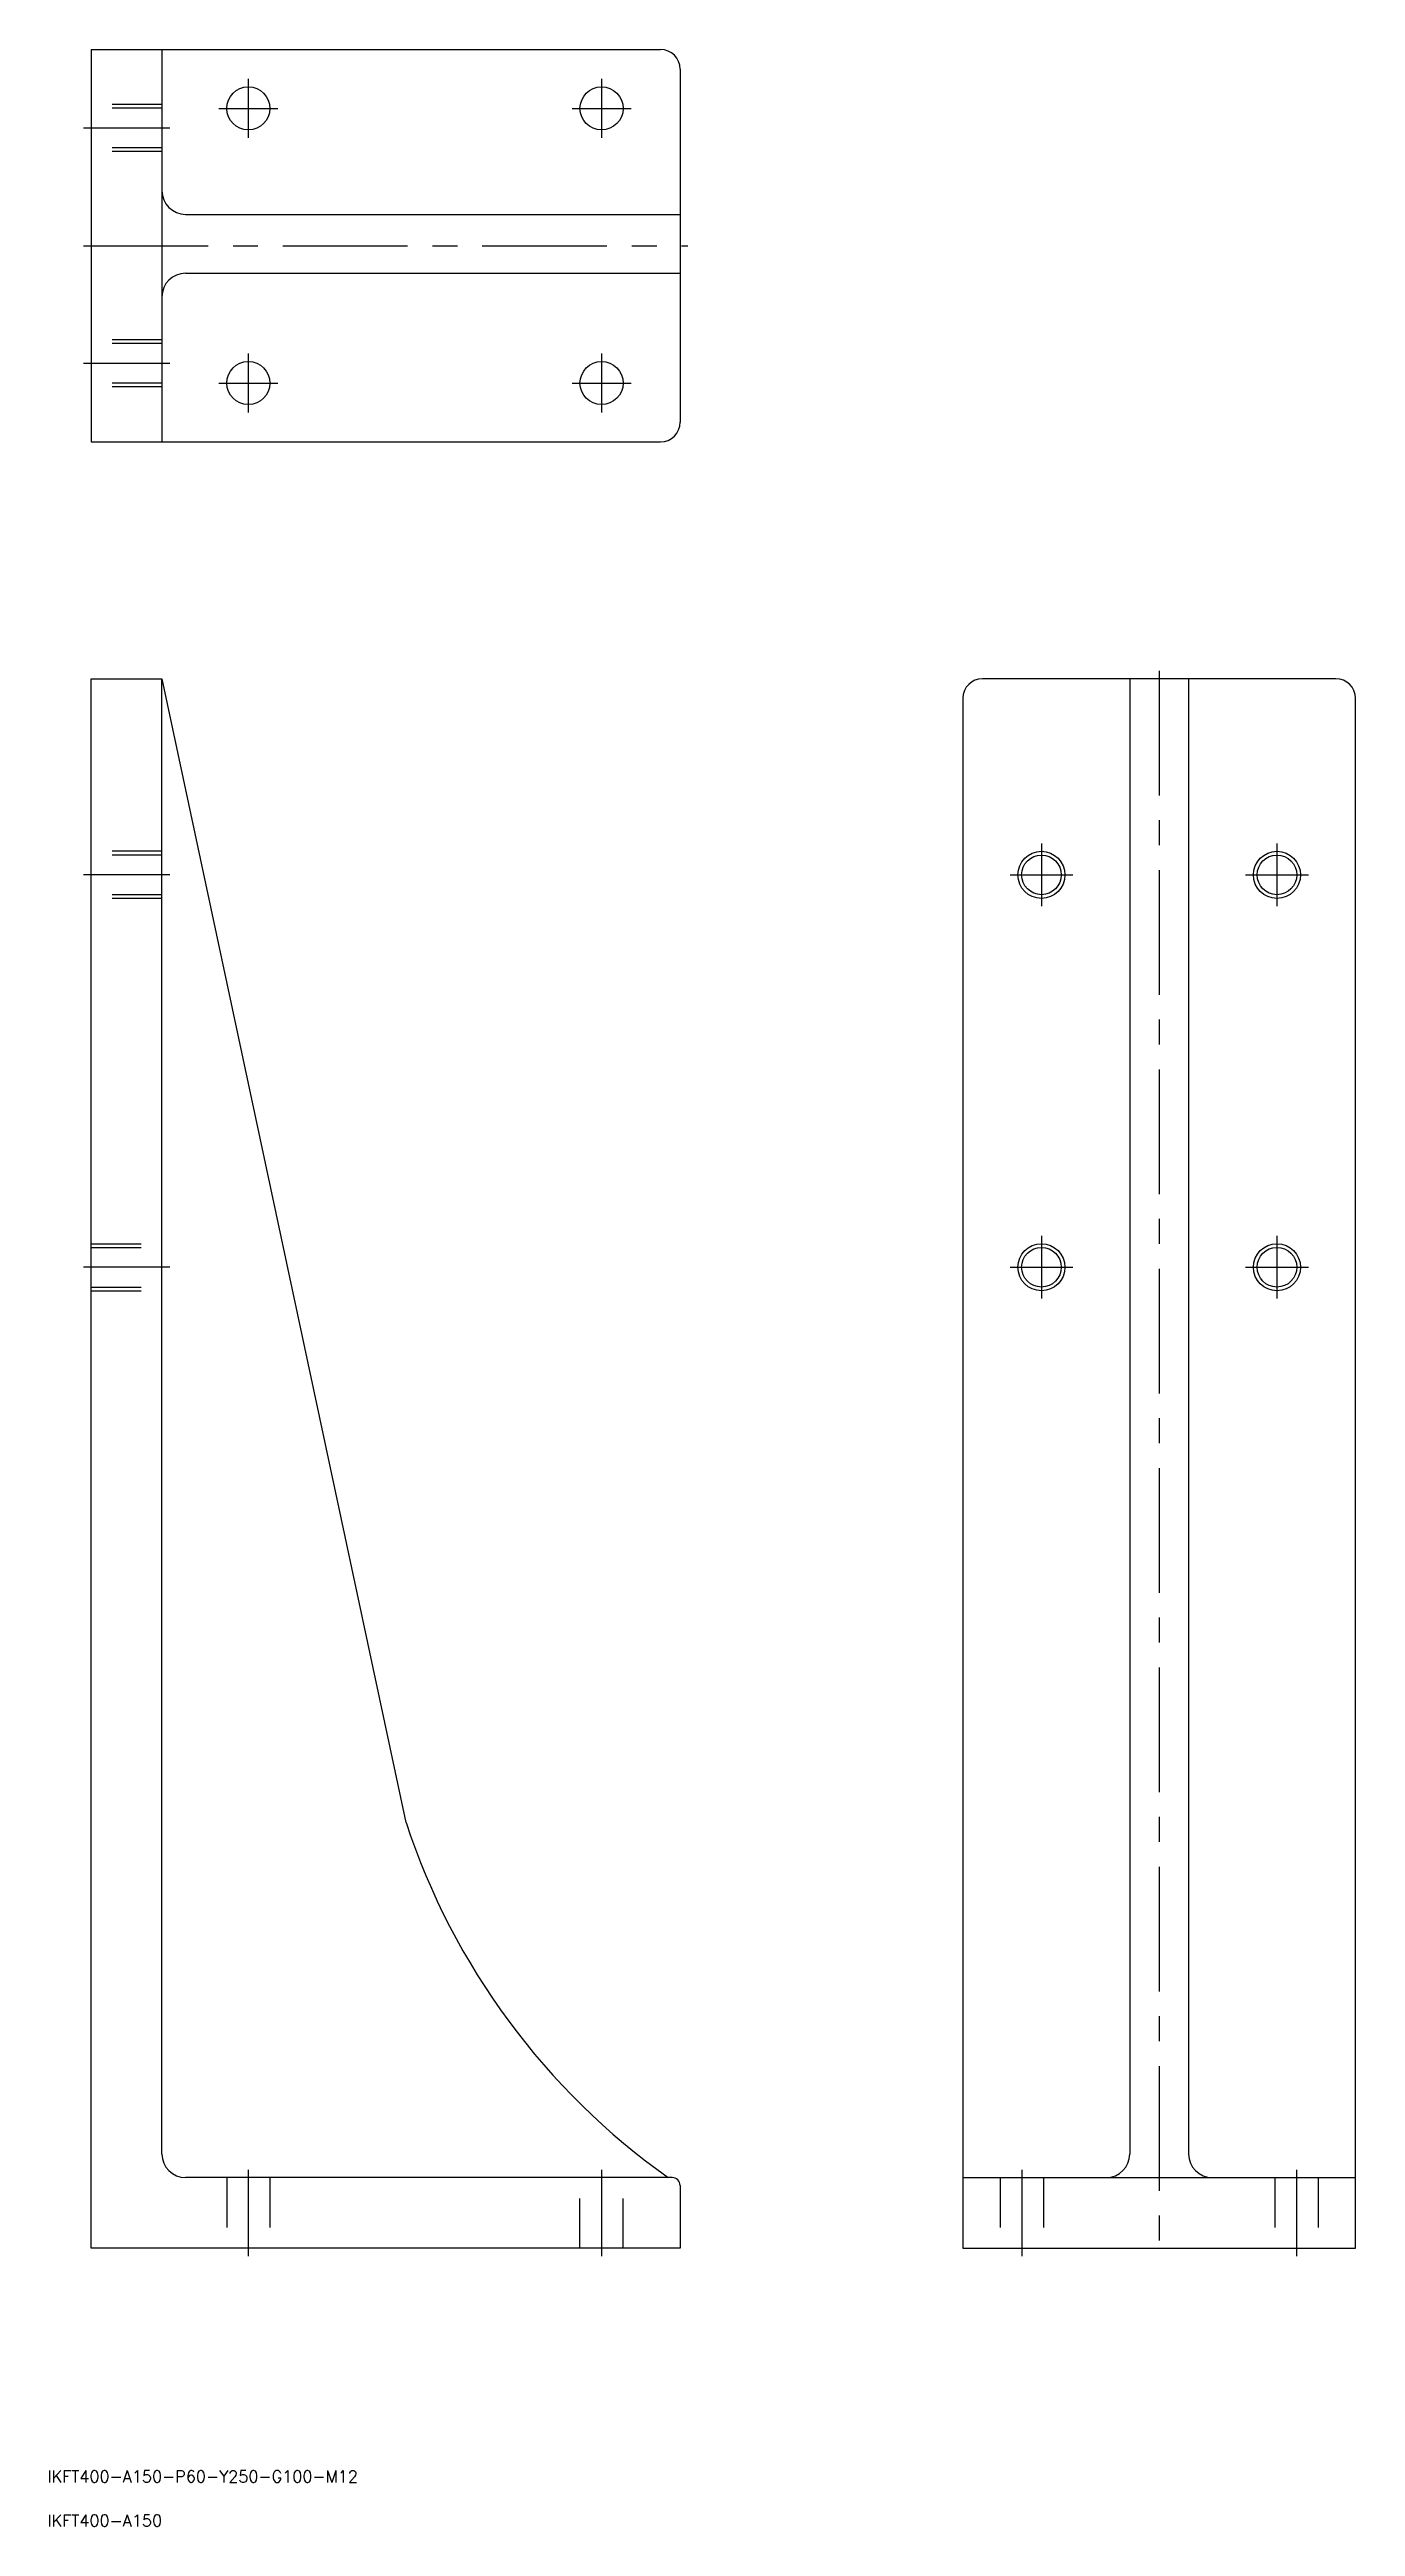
# Model space of a CAD drawing. Extents: x -283 to 50, y -71 to 560.
import ezdxf

# ---------------------------------------------------------------- set-up
doc = ezdxf.new("R2010")
doc.units = 0
doc.linetypes.add('CENTER', pattern=[50.8, 31.75, -6.35, 6.35, -6.35])
doc.linetypes.add('DASHED', pattern=[19.05, 12.7, -6.35])
doc.layers.get('0').update_dxf_attribs({"linetype": 'CONTINUOUS'})
doc.layers.add('CENTER', color=1, linetype='CENTER')
doc.styles.get("Standard").update_dxf_attribs({"font": 'txt.shx', "height": 3, "bigfont": 'bigfont.shx'})

msp = doc.modelspace()

# ---------------------------------------------------------------- linework, layer by layer
at = {"color": 7, "linetype": 'CONTINUOUS'}
for p, q in [((-272.06, 560.34), (-272.06, 460.34)), ((-272.06, 560.34), (-127.06, 560.34)), ((-254.06, 560.34), (-254.06, 460.34)), ((-122.06, 555.34), (-122.06, 465.34)), ((-248.06, 518.34), (-122.06, 518.34)), ((-248.06, 503.34), (-122.06, 503.34)), ((-272.06, 460.34), (-127.06, 460.34)), ((-272.06, 0), (-272.06, 400)), ((-272.06, 400), (-254.06, 400)), ((-254.06, 24), (-254.06, 400)), ((-254.06, 400), (-191.89, 108.46)), ((45, 400), (-45, 400)), ((-7.5, 400), (-7.5, 24)), ((7.5, 400), (7.5, 24)), ((-50, 395), (-50, 0)), ((50, 0), (50, 395)), ((-124.06, 18), (-248.06, 18)), ((-122.06, 16), (-122.06, 0)), ((-50, 18), (50, 18)), ((-122.06, 0), (-272.06, 0)), ((-50, 0), (50, 0))]:
    msp.add_line(p, q, dxfattribs=at)
at = {"color": 3, "linetype": 'DASHED'}
for p, q in [((-254.06, 546.34), (-272.06, 546.34)), ((-254.06, 545.4), (-272.06, 545.4)), ((-254.06, 535.29), (-272.06, 535.29)), ((-254.06, 534.34), (-272.06, 534.34)), ((-254.06, 486.34), (-272.06, 486.34)), ((-254.06, 485.4), (-272.06, 485.4)), ((-254.06, 475.29), (-272.06, 475.29)), ((-254.06, 474.34), (-272.06, 474.34)), ((-254.06, 356), (-272.06, 356)), ((-254.06, 355.05), (-272.06, 355.05)), ((-254.06, 344.95), (-272.06, 344.95)), ((-254.06, 344), (-272.06, 344)), ((-272.06, 256), (-254.06, 256)), ((-272.06, 255.05), (-254.06, 255.05)), ((-272.06, 244.95), (-254.06, 244.95)), ((-272.06, 244), (-254.06, 244)), ((-237.56, 18), (-237.56, 0)), ((-226.56, 18), (-226.56, 0)), ((-147.56, 0), (-147.56, 18)), ((-136.56, 0), (-136.56, 18)), ((-40.5, 18), (-40.5, 0)), ((-29.5, 18), (-29.5, 0)), ((29.5, 18), (29.5, 0)), ((40.5, 18), (40.5, 0))]:
    msp.add_line(p, q, dxfattribs=at)
at = {"color": 7, "linetype": 'CONTINUOUS'}
for centre, radius in [((-232.06, 545.34), 5.5), ((-142.06, 545.34), 5.5), ((-232.06, 475.34), 5.5), ((-142.06, 475.34), 5.5), ((-30, 350), 5.05), ((30, 350), 5.05), ((-30, 250), 5.05), ((30, 250), 5.05)]:
    msp.add_circle(centre, radius, dxfattribs=at)
at = {"color": 3, "linetype": 'CONTINUOUS'}
for centre in [(-30, 350), (30, 350), (-30, 250), (30, 250)]:
    msp.add_circle(centre, 6, dxfattribs=at)
at = {"color": 7, "linetype": 'CONTINUOUS'}
for centre, radius, start, end in [((-127.06, 555.34), 5, 0, 90), ((-248.06, 524.34), 6, 180, 270), ((-248.06, 497.34), 6, 90, 180), ((-127.06, 465.34), 5, 270, 0), ((-45, 395), 5, 90, 180), ((45, 395), 5, 0, 90), ((-20.94, 164.83), 180, 198.24993, 234.66053), ((-248.06, 24), 6, 180, 270), ((-13.5, 24), 6, 270, 0), ((13.5, 24), 6, 180, 270), ((-124.06, 16), 2, 0, 90)]:
    msp.add_arc(centre, radius, start, end, dxfattribs=at)
at = {"layer": 'CENTER', "color": 1, "linetype": 'CENTER'}
for p, q in [((-232.06, 552.84), (-232.06, 537.84)), ((-142.06, 552.84), (-142.06, 537.84)), ((-239.56, 545.34), (-224.56, 545.34)), ((-149.56, 545.34), (-134.56, 545.34)), ((-252.06, 540.34), (-274.06, 540.34)), ((-274.06, 510.34), (-120.06, 510.34)), ((-252.06, 480.34), (-274.06, 480.34)), ((-232.06, 482.84), (-232.06, 467.84)), ((-142.06, 482.84), (-142.06, 467.84)), ((-239.56, 475.34), (-224.56, 475.34)), ((-149.56, 475.34), (-134.56, 475.34)), ((0, 402), (0, -2)), ((-30, 358), (-30, 342)), ((30, 358), (30, 342)), ((-252.06, 350), (-274.06, 350)), ((-38, 350), (-22, 350)), ((22, 350), (38, 350)), ((-30, 258), (-30, 242)), ((30, 258), (30, 242)), ((-252.06, 250), (-274.06, 250)), ((-38, 250), (-22, 250)), ((22, 250), (38, 250)), ((-232.06, 20), (-232.06, -2)), ((-142.06, 20), (-142.06, -2)), ((-35, 20), (-35, -2)), ((35, 20), (35, -2))]:
    msp.add_line(p, q, dxfattribs=at)

# ---------------------------------------------------------------- texts
at = {"color": 7, "linetype": 'CONTINUOUS'}
for s, p in [('IKFT400-A150-P60-Y250-G100-M12', (-283.21, -59.68)), ('IKFT400-A150', (-283.21, -70.92))]:
    msp.add_text(s, height=3, dxfattribs=at).set_placement(p)

doc.saveas('drawing.dxf')
